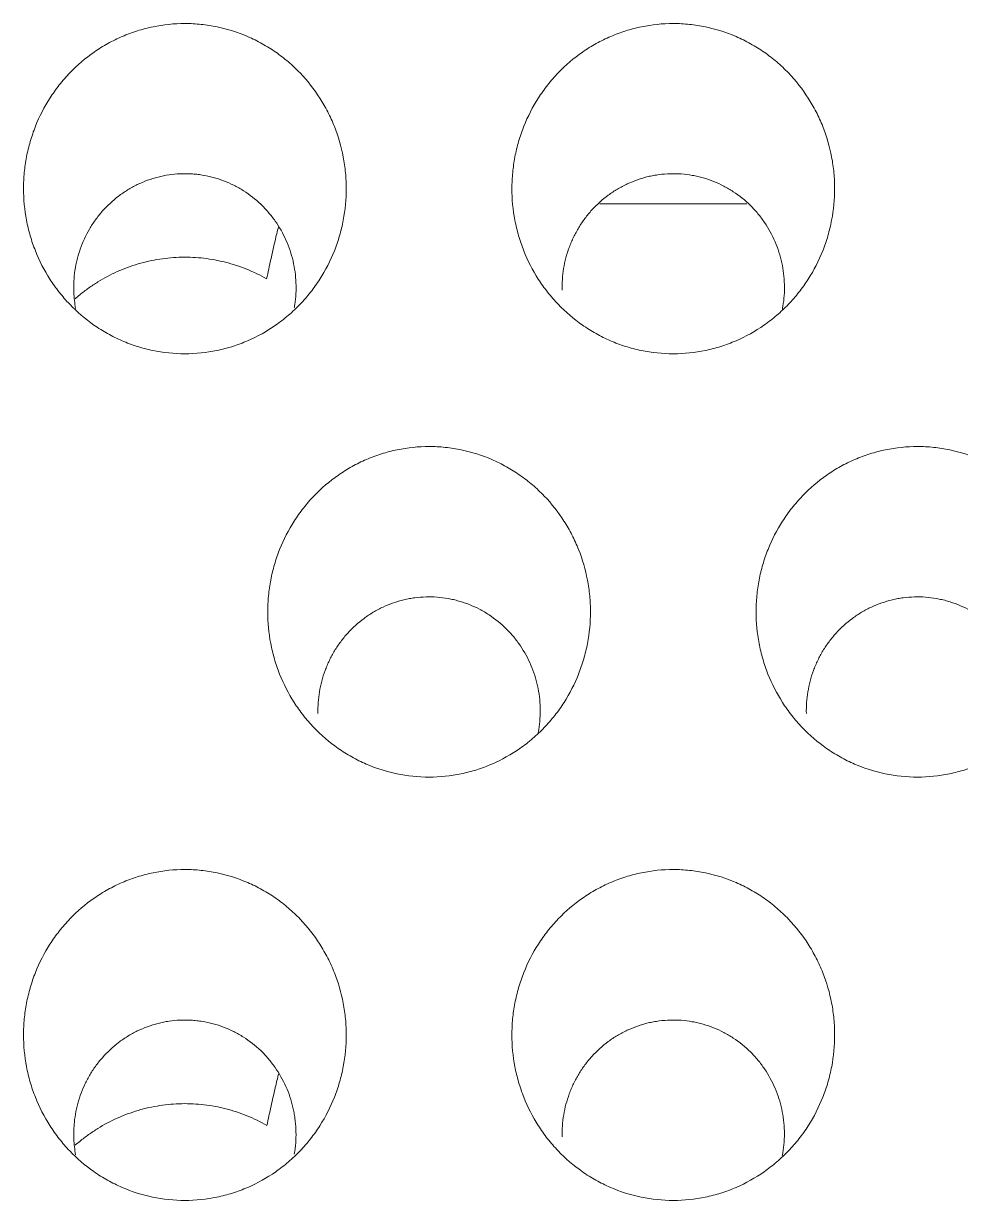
# Model space of a CAD drawing. Header units: inches. Extents: x 3778 to 56227, y -16914 to 35091.
# Drawn here: x 42838.4 to 42844.13, y -12648.33 to -12641.14 of the extents above; entities that cross this region are included whole.
import ezdxf

# ---------------------------------------------------------------- set-up
doc = ezdxf.new("R2010")
doc.units = ezdxf.units.IN
doc.header["$LTSCALE"] = 100
doc.header["$MEASUREMENT"] = 0
doc.layers.add('2-con', color=2, linetype='Continuous')
doc.layers.add('mark-B', color=2, linetype='Continuous', lineweight=20)

# ---------------------------------------------------------------- blocks, each defined once
blk = doc.blocks.new('무풍1WAY 대형')
at = {"layer": 'mark-B'}
for points, knots in [([(-158.3276, -430.621), (-158.3941, -430.621), (-158.4593, -430.6278), (-158.5556, -430.6478), (-158.5874, -430.6561), (-158.6346, -430.671), (-158.6504, -430.6764), (-158.6813, -430.688), (-158.6966, -430.6942), (-158.7719, -430.7268), (-158.829, -430.7587), (-158.9098, -430.815), (-158.9361, -430.8354), (-158.9859, -430.8781), (-159.0333, -430.923), (-159.076, -430.9722), (-159.1063, -431.0107), (-159.1161, -431.0238), (-159.1351, -431.0505), (-159.1443, -431.0641), (-159.1885, -431.1333), (-159.2181, -431.1912), (-159.254, -431.2817), (-159.2645, -431.3125), (-159.2782, -431.3595), (-159.2824, -431.3754), (-159.2901, -431.4073), (-159.2935, -431.4232), (-159.3087, -431.5031), (-159.3147, -431.5675), (-159.3148, -431.6487), (-159.3144, -431.6649), (-159.3128, -431.6975), (-159.3117, -431.7139), (-159.3071, -431.7628), (-159.3025, -431.795), (-159.2842, -431.8905), (-159.2662, -431.9527), (-159.2301, -432.0436), (-159.2165, -432.0737), (-159.1867, -432.1318), (-159.1705, -432.16), (-159.118, -432.2419), (-159.0779, -432.2932), (-159.0209, -432.3527), (-159.0092, -432.3643), (-158.9854, -432.3868), (-158.9489, -432.4197), (-158.8845, -432.4696), (-158.8291, -432.5043), (-158.7862, -432.5283), (-158.7716, -432.536), (-158.7419, -432.5506), (-158.7269, -432.5576), (-158.6513, -432.5903), (-158.5889, -432.6101), (-158.4926, -432.6302), (-158.46, -432.6353), (-158.3939, -432.6421), (-158.361, -432.6438), (-158.2625, -432.6439), (-158.1973, -432.6373), (-158.1163, -432.6206), (-158.1001, -432.6168), (-158.0681, -432.6084), (-158.0206, -432.5947), (-157.9438, -432.5661), (-157.8851, -432.5372), (-157.8276, -432.5052), (-157.7994, -432.4876), (-157.7185, -432.4312), (-157.669, -432.3888), (-157.6124, -432.3299), (-157.6014, -432.3178), (-157.5798, -432.293), (-157.5693, -432.2803), (-157.5388, -432.2416), (-157.5199, -432.2149), (-157.4672, -432.1328), (-157.4375, -432.075), (-157.4073, -431.9989), (-157.4016, -431.9835), (-157.391, -431.9525), (-157.3762, -431.9059), (-157.3573, -431.8271), (-157.3481, -431.7629), (-157.3435, -431.7144), (-157.3424, -431.6982), (-157.3408, -431.6655), (-157.3404, -431.6491), (-157.3404, -431.5674), (-157.3465, -431.5029), (-157.3647, -431.4075), (-157.3722, -431.3759), (-157.3859, -431.3288), (-157.3908, -431.3132), (-157.4014, -431.2822), (-157.4071, -431.2668), (-157.4371, -431.1911), (-157.4667, -431.1334), (-157.5192, -431.0511), (-157.5381, -431.0245), (-157.5788, -430.9726), (-157.6003, -430.9479), (-157.6679, -430.8772), (-157.7173, -430.8347), (-157.7845, -430.7877), (-157.7982, -430.7786), (-157.8262, -430.761), (-157.8405, -430.7526), (-157.8836, -430.7285), (-157.9129, -430.714), (-158.0028, -430.675), (-158.0653, -430.655), (-158.1954, -430.6278), (-158.2611, -430.621), (-158.3276, -430.621)], [0, 0, 0, 0, 0.03125, 0.03125, 0.046875, 0.046875, 0.054687, 0.054687, 0.0625, 0.0625, 0.09375, 0.09375, 0.109375, 0.109375, 0.125, 0.140625, 0.140625, 0.148437, 0.148437, 0.15625, 0.15625, 0.1875, 0.1875, 0.203125, 0.203125, 0.210937, 0.210937, 0.21875, 0.21875, 0.25, 0.25, 0.257812, 0.257812, 0.265625, 0.265625, 0.28125, 0.28125, 0.3125, 0.3125, 0.328125, 0.328125, 0.34375, 0.34375, 0.375, 0.375, 0.382812, 0.382812, 0.390625, 0.40625, 0.421875, 0.421875, 0.429687, 0.429687, 0.4375, 0.4375, 0.46875, 0.46875, 0.484375, 0.484375, 0.5, 0.5, 0.53125, 0.53125, 0.539062, 0.539062, 0.546875, 0.5625, 0.578125, 0.578125, 0.59375, 0.59375, 0.625, 0.625, 0.632812, 0.632812, 0.640625, 0.640625, 0.65625, 0.65625, 0.6875, 0.6875, 0.695312, 0.695312, 0.703125, 0.71875, 0.734375, 0.734375, 0.742187, 0.742187, 0.75, 0.75, 0.78125, 0.78125, 0.796875, 0.796875, 0.804687, 0.804687, 0.8125, 0.8125, 0.84375, 0.84375, 0.859375, 0.859375, 0.875, 0.875, 0.90625, 0.90625, 0.914062, 0.914062, 0.921875, 0.921875, 0.9375, 0.9375, 0.96875, 0.96875, 1, 1, 1, 1]), ([(-155.34, -430.621), (-155.4065, -430.621), (-155.4718, -430.6278), (-155.568, -430.6478), (-155.5998, -430.6561), (-155.6471, -430.671), (-155.6628, -430.6765), (-155.6938, -430.688), (-155.709, -430.6942), (-155.7844, -430.7268), (-155.8415, -430.7587), (-155.9223, -430.815), (-155.9485, -430.8354), (-155.9984, -430.8781), (-156.0458, -430.923), (-156.0885, -430.9722), (-156.1187, -431.0107), (-156.1285, -431.0238), (-156.1475, -431.0505), (-156.1567, -431.0641), (-156.201, -431.1333), (-156.2305, -431.1912), (-156.2664, -431.2817), (-156.277, -431.3125), (-156.2907, -431.3595), (-156.2949, -431.3754), (-156.3025, -431.4073), (-156.3059, -431.4232), (-156.3211, -431.5031), (-156.3272, -431.5675), (-156.3272, -431.6487), (-156.3268, -431.6649), (-156.3253, -431.6975), (-156.3241, -431.7139), (-156.3195, -431.7628), (-156.3149, -431.795), (-156.2967, -431.8905), (-156.2787, -431.9527), (-156.2426, -432.0436), (-156.229, -432.0737), (-156.1992, -432.1318), (-156.183, -432.16), (-156.1305, -432.242), (-156.0904, -432.2932), (-156.0334, -432.3527), (-156.0217, -432.3643), (-155.9978, -432.3869), (-155.9614, -432.4197), (-155.8969, -432.4696), (-155.8416, -432.5043), (-155.7986, -432.5283), (-155.784, -432.536), (-155.7544, -432.5506), (-155.7393, -432.5576), (-155.6637, -432.5903), (-155.6013, -432.6101), (-155.505, -432.6302), (-155.4725, -432.6353), (-155.4063, -432.6422), (-155.3734, -432.6438), (-155.2749, -432.6439), (-155.2097, -432.6373), (-155.1288, -432.6206), (-155.1126, -432.6168), (-155.0805, -432.6084), (-155.033, -432.5947), (-154.9563, -432.5661), (-154.8975, -432.5372), (-154.8401, -432.5052), (-154.8119, -432.4876), (-154.7309, -432.4313), (-154.6814, -432.3888), (-154.6248, -432.3299), (-154.6138, -432.3178), (-154.5923, -432.293), (-154.5817, -432.2803), (-154.5512, -432.2416), (-154.5323, -432.2149), (-154.4797, -432.1328), (-154.45, -432.075), (-154.4198, -431.9989), (-154.414, -431.9835), (-154.4034, -431.9525), (-154.3887, -431.9059), (-154.3698, -431.8271), (-154.3606, -431.7629), (-154.356, -431.7144), (-154.3548, -431.6982), (-154.3533, -431.6655), (-154.3529, -431.6491), (-154.3529, -431.5674), (-154.359, -431.5029), (-154.3771, -431.4075), (-154.3847, -431.3759), (-154.3983, -431.3288), (-154.4033, -431.3132), (-154.4139, -431.2822), (-154.4196, -431.2668), (-154.4496, -431.1911), (-154.4791, -431.1334), (-154.5316, -431.0512), (-154.5505, -431.0245), (-154.5913, -430.9726), (-154.6127, -430.9479), (-154.6804, -430.8772), (-154.7297, -430.8348), (-154.7969, -430.7877), (-154.8107, -430.7786), (-154.8387, -430.761), (-154.8529, -430.7526), (-154.896, -430.7285), (-154.9254, -430.714), (-155.0153, -430.675), (-155.0778, -430.655), (-155.2078, -430.6278), (-155.2736, -430.621), (-155.34, -430.621)], [0, 0, 0, 0, 0.03125, 0.03125, 0.046875, 0.046875, 0.054687, 0.054687, 0.0625, 0.0625, 0.09375, 0.09375, 0.109375, 0.109375, 0.125, 0.140625, 0.140625, 0.148437, 0.148437, 0.15625, 0.15625, 0.1875, 0.1875, 0.203125, 0.203125, 0.210937, 0.210937, 0.21875, 0.21875, 0.25, 0.25, 0.257812, 0.257812, 0.265625, 0.265625, 0.28125, 0.28125, 0.3125, 0.3125, 0.328125, 0.328125, 0.34375, 0.34375, 0.375, 0.375, 0.382812, 0.382812, 0.390625, 0.40625, 0.421875, 0.421875, 0.429687, 0.429687, 0.4375, 0.4375, 0.46875, 0.46875, 0.484375, 0.484375, 0.5, 0.5, 0.53125, 0.53125, 0.539062, 0.539062, 0.546875, 0.5625, 0.578125, 0.578125, 0.59375, 0.59375, 0.625, 0.625, 0.632812, 0.632812, 0.640625, 0.640625, 0.65625, 0.65625, 0.6875, 0.6875, 0.695312, 0.695312, 0.703125, 0.71875, 0.734375, 0.734375, 0.742187, 0.742187, 0.75, 0.75, 0.78125, 0.78125, 0.796875, 0.796875, 0.804687, 0.804687, 0.8125, 0.8125, 0.84375, 0.84375, 0.859375, 0.859375, 0.875, 0.875, 0.90625, 0.90625, 0.914062, 0.914062, 0.921875, 0.921875, 0.9375, 0.9375, 0.96875, 0.96875, 1, 1, 1, 1]), ([(-158.9946, -430.8933), (-158.9958, -430.8995), (-158.9969, -430.9057), (-159.0052, -430.956), (-159.0082, -431.0004), (-159.0065, -431.0678), (-159.0049, -431.0904), (-158.9995, -431.1349), (-158.9958, -431.157), (-158.9816, -431.2224), (-158.9681, -431.2651), (-158.9325, -431.3483), (-158.911, -431.3876), (-158.8733, -431.4432), (-158.8599, -431.4612), (-158.8382, -431.4873), (-158.8307, -431.4959), (-158.8154, -431.5126), (-158.8076, -431.5207), (-158.7675, -431.5604), (-158.7326, -431.5887), (-158.6854, -431.6197), (-158.6757, -431.6257), (-158.6561, -431.6372), (-158.6461, -431.6428), (-158.6159, -431.6585), (-158.5749, -431.6774), (-158.5215, -431.6956), (-158.4886, -431.7042), (-158.4665, -431.7093), (-158.4553, -431.7116), (-158.399, -431.7216), (-158.354, -431.7249), (-158.2862, -431.723), (-158.2637, -431.7212), (-158.2297, -431.7167), (-158.2184, -431.7149), (-158.196, -431.7108), (-158.1849, -431.7085), (-158.1299, -431.6954), (-158.0874, -431.6806), (-158.0258, -431.6519), (-158.0055, -431.6412), (-157.9666, -431.618), (-157.9478, -431.6055), (-157.8937, -431.5655), (-157.8604, -431.5354), (-157.8223, -431.4934), (-157.8148, -431.4848), (-157.8005, -431.4674), (-157.7936, -431.4585), (-157.7735, -431.4315), (-157.7486, -431.3943), (-157.722, -431.3452), (-157.7082, -431.3144), (-157.6994, -431.2937), (-157.6952, -431.2831), (-157.6758, -431.2303), (-157.6533, -431.1442), (-157.647, -431.0554), (-157.6481, -431.0102)], [0, 0, 0, 0, 0.008227, 0.008227, 0.066566, 0.066566, 0.095736, 0.095736, 0.124906, 0.124906, 0.183246, 0.183246, 0.241585, 0.241585, 0.270755, 0.270755, 0.28534, 0.28534, 0.299925, 0.299925, 0.358264, 0.358264, 0.372849, 0.372849, 0.387434, 0.387434, 0.416604, 0.445774, 0.460359, 0.460359, 0.474944, 0.474944, 0.533283, 0.533283, 0.562453, 0.562453, 0.577038, 0.577038, 0.591623, 0.591623, 0.649962, 0.649962, 0.679132, 0.679132, 0.708302, 0.708302, 0.766642, 0.766642, 0.781226, 0.781226, 0.795811, 0.795811, 0.824981, 0.854151, 0.868736, 0.868736, 0.883321, 0.883321, 0.94166, 1, 1, 1, 1]), ([(-155.9581, -431.3173), (-155.9766, -431.276), (-155.9909, -431.2334), (-156.0036, -431.1788), (-156.0059, -431.1678), (-156.01, -431.1456), (-156.0118, -431.1344), (-156.0163, -431.101), (-156.0183, -431.0787), (-156.021, -431.0118), (-156.0187, -430.9673), (-156.0111, -430.9164), (-156.0101, -430.91), (-156.009, -430.9037)], [0, 0, 0, 0, 0.318118, 0.318118, 0.397647, 0.397647, 0.477177, 0.477177, 0.636235, 0.636235, 0.954353, 0.954353, 1, 1, 1, 1]), ([(-154.6717, -430.9001), (-154.6659, -430.9324), (-154.6623, -430.9648), (-154.66, -431.0198), (-154.6601, -431.0421), (-154.6619, -431.0758), (-154.6627, -431.0871), (-154.6649, -431.1095), (-154.6663, -431.1207), (-154.6745, -431.176), (-154.6851, -431.2193), (-154.7072, -431.2827), (-154.7156, -431.3036), (-154.7345, -431.3447), (-154.7553, -431.3846), (-154.7858, -431.4317), (-154.8062, -431.4587), (-154.8203, -431.4764), (-154.8276, -431.4851), (-154.865, -431.5276), (-154.8978, -431.5583), (-154.9514, -431.5993), (-154.97, -431.6121), (-155.0088, -431.636), (-155.0287, -431.647), (-155.0896, -431.6765), (-155.1319, -431.6921), (-155.187, -431.7061), (-155.1982, -431.7087), (-155.2206, -431.7131), (-155.2317, -431.7151), (-155.2654, -431.7201), (-155.3103, -431.7244), (-155.3668, -431.724), (-155.4008, -431.7212), (-155.4235, -431.7187), (-155.4348, -431.7172), (-155.4909, -431.7081), (-155.5344, -431.6964), (-155.5977, -431.6723), (-155.6184, -431.6632), (-155.6592, -431.6428), (-155.6789, -431.6316), (-155.7359, -431.5954), (-155.7712, -431.5678), (-155.8202, -431.521), (-155.8359, -431.5044), (-155.8652, -431.4702), (-155.879, -431.4525), (-155.9175, -431.3976), (-155.9397, -431.3586), (-155.9581, -431.3173)], [0, 0, 0, 0, 0.049752, 0.049752, 0.083689, 0.083689, 0.100658, 0.100658, 0.117627, 0.117627, 0.185501, 0.185501, 0.219439, 0.219439, 0.253376, 0.287314, 0.304282, 0.304282, 0.321251, 0.321251, 0.389126, 0.389126, 0.423064, 0.423064, 0.457001, 0.457001, 0.524876, 0.524876, 0.541845, 0.541845, 0.558813, 0.558813, 0.592751, 0.626688, 0.643657, 0.643657, 0.660626, 0.660626, 0.7285, 0.7285, 0.762438, 0.762438, 0.796375, 0.796375, 0.86425, 0.86425, 0.898188, 0.898188, 0.932125, 0.932125, 1, 1, 1, 1]), ([(-154.6687, -430.958), (-154.678, -430.9662), (-154.6875, -430.9743), (-154.7148, -430.9966), (-154.7329, -431.0104), (-154.7697, -431.0366), (-154.7885, -431.0491), (-154.8459, -431.0846), (-154.8856, -431.1056), (-154.9472, -431.1333), (-154.9681, -431.1418), (-155.0107, -431.1576), (-155.0325, -431.1648), (-155.0979, -431.1842), (-155.186, -431.2038), (-155.276, -431.2116), (-155.3441, -431.2129), (-155.3671, -431.2125), (-155.4126, -431.2103), (-155.4352, -431.2084), (-155.5025, -431.2005), (-155.5468, -431.1922), (-155.6124, -431.1754), (-155.6341, -431.169), (-155.6773, -431.1548), (-155.6988, -431.1469), (-155.762, -431.1213), (-155.8025, -431.1015), (-155.8416, -431.0793)], [0, 0, 0, 0, 0.029755, 0.029755, 0.083657, 0.083657, 0.13756, 0.13756, 0.245365, 0.245365, 0.299267, 0.299267, 0.35317, 0.35317, 0.460975, 0.56878, 0.56878, 0.622682, 0.622682, 0.676585, 0.676585, 0.78439, 0.78439, 0.838292, 0.838292, 0.892195, 0.892195, 1, 1, 1, 1]), ([(-155.8416, -431.0793), (-155.8501, -431.1195), (-155.8587, -431.159), (-155.8758, -431.2364), (-155.8843, -431.2742), (-155.8999, -431.3404), (-155.9068, -431.3692), (-155.9138, -431.3969)], [0, 0, 0, 0, 0.355626, 0.355626, 0.711252, 0.711252, 1, 1, 1, 1]), ([(-159.8214, -433.2088), (-159.8878, -433.2088), (-159.9531, -433.2156), (-160.0493, -433.2355), (-160.0811, -433.2438), (-160.1283, -433.2587), (-160.144, -433.2641), (-160.175, -433.2757), (-160.1902, -433.2818), (-160.2656, -433.3144), (-160.3226, -433.3462), (-160.4034, -433.4025), (-160.4297, -433.4228), (-160.4795, -433.4655), (-160.527, -433.5104), (-160.5697, -433.5595), (-160.5999, -433.5979), (-160.6097, -433.611), (-160.6287, -433.6377), (-160.6379, -433.6513), (-160.6822, -433.7204), (-160.7118, -433.7783), (-160.7477, -433.8687), (-160.7583, -433.8994), (-160.7719, -433.9465), (-160.7762, -433.9623), (-160.7838, -433.9941), (-160.7872, -434.0101), (-160.8024, -434.0899), (-160.8085, -434.1543), (-160.8085, -434.2354), (-160.8081, -434.2516), (-160.8066, -434.2842), (-160.8054, -434.3005), (-160.8008, -434.3494), (-160.7962, -434.3816), (-160.7779, -434.477), (-160.7599, -434.5391), (-160.7238, -434.63), (-160.7102, -434.6601), (-160.6804, -434.7181), (-160.6642, -434.7463), (-160.6117, -434.8281), (-160.5716, -434.8793), (-160.5146, -434.9387), (-160.5029, -434.9503), (-160.479, -434.9729), (-160.4425, -435.0057), (-160.3781, -435.0555), (-160.3228, -435.0901), (-160.2798, -435.1141), (-160.2652, -435.1218), (-160.2356, -435.1364), (-160.2205, -435.1434), (-160.1449, -435.1761), (-160.0826, -435.1958), (-159.9863, -435.2159), (-159.9537, -435.2209), (-159.8876, -435.2278), (-159.8547, -435.2295), (-159.7563, -435.2295), (-159.6911, -435.2229), (-159.6102, -435.2062), (-159.594, -435.2025), (-159.5619, -435.1941), (-159.5144, -435.1805), (-159.4377, -435.1519), (-159.379, -435.123), (-159.3215, -435.0911), (-159.2933, -435.0735), (-159.2124, -435.0172), (-159.1629, -434.9748), (-159.1063, -434.916), (-159.0953, -434.9039), (-159.0737, -434.8792), (-159.0632, -434.8665), (-159.0327, -434.8278), (-159.0138, -434.8012), (-158.9611, -434.7191), (-158.9314, -434.6613), (-158.9012, -434.5853), (-158.8954, -434.5699), (-158.8848, -434.539), (-158.87, -434.4924), (-158.8511, -434.4136), (-158.842, -434.3496), (-158.8373, -434.3011), (-158.8362, -434.2848), (-158.8346, -434.2522), (-158.8342, -434.2358), (-158.8342, -434.1541), (-158.8404, -434.0897), (-158.8585, -433.9944), (-158.8661, -433.9628), (-158.8797, -433.9158), (-158.8847, -433.9001), (-158.8953, -433.8691), (-158.9009, -433.8538), (-158.931, -433.7782), (-158.9605, -433.7205), (-159.0131, -433.6384), (-159.032, -433.6117), (-159.0727, -433.5599), (-159.0942, -433.5352), (-159.1618, -433.4646), (-159.2112, -433.4222), (-159.2784, -433.3752), (-159.2921, -433.3661), (-159.3202, -433.3486), (-159.3344, -433.3402), (-159.3775, -433.3161), (-159.4068, -433.3016), (-159.4967, -433.2627), (-159.5592, -433.2427), (-159.6892, -433.2156), (-159.7549, -433.2088), (-159.8214, -433.2088)], [0, 0, 0, 0, 0.03125, 0.03125, 0.046875, 0.046875, 0.054688, 0.054688, 0.0625, 0.0625, 0.09375, 0.09375, 0.109375, 0.109375, 0.125, 0.140625, 0.140625, 0.148437, 0.148437, 0.15625, 0.15625, 0.1875, 0.1875, 0.203125, 0.203125, 0.210937, 0.210937, 0.21875, 0.21875, 0.25, 0.25, 0.257812, 0.257812, 0.265625, 0.265625, 0.28125, 0.28125, 0.3125, 0.3125, 0.328125, 0.328125, 0.34375, 0.34375, 0.375, 0.375, 0.382813, 0.382813, 0.390625, 0.40625, 0.421875, 0.421875, 0.429688, 0.429688, 0.4375, 0.4375, 0.46875, 0.46875, 0.484375, 0.484375, 0.5, 0.5, 0.53125, 0.53125, 0.539062, 0.539062, 0.546875, 0.5625, 0.578125, 0.578125, 0.59375, 0.59375, 0.625, 0.625, 0.632812, 0.632812, 0.640625, 0.640625, 0.65625, 0.65625, 0.6875, 0.6875, 0.695312, 0.695312, 0.703125, 0.71875, 0.734375, 0.734375, 0.742187, 0.742187, 0.75, 0.75, 0.78125, 0.78125, 0.796875, 0.796875, 0.804687, 0.804687, 0.8125, 0.8125, 0.84375, 0.84375, 0.859375, 0.859375, 0.875, 0.875, 0.90625, 0.90625, 0.914062, 0.914062, 0.921875, 0.921875, 0.9375, 0.9375, 0.96875, 0.96875, 1, 1, 1, 1]), ([(-156.8338, -433.2088), (-156.9003, -433.2088), (-156.9655, -433.2156), (-157.0617, -433.2355), (-157.0935, -433.2438), (-157.1408, -433.2587), (-157.1565, -433.2641), (-157.1874, -433.2757), (-157.2027, -433.2818), (-157.278, -433.3144), (-157.3351, -433.3462), (-157.4159, -433.4025), (-157.4421, -433.4228), (-157.492, -433.4655), (-157.5394, -433.5104), (-157.5821, -433.5595), (-157.6124, -433.5979), (-157.6222, -433.611), (-157.6412, -433.6377), (-157.6504, -433.6513), (-157.6947, -433.7204), (-157.7242, -433.7783), (-157.7601, -433.8687), (-157.7707, -433.8994), (-157.7844, -433.9465), (-157.7886, -433.9623), (-157.7962, -433.9941), (-157.7997, -434.0101), (-157.8149, -434.0899), (-157.8209, -434.1543), (-157.8209, -434.2354), (-157.8206, -434.2516), (-157.819, -434.2842), (-157.8179, -434.3005), (-157.8133, -434.3494), (-157.8086, -434.3816), (-157.7904, -434.477), (-157.7724, -434.5391), (-157.7363, -434.63), (-157.7226, -434.6601), (-157.6928, -434.7181), (-157.6766, -434.7463), (-157.6241, -434.8281), (-157.584, -434.8793), (-157.527, -434.9387), (-157.5153, -434.9503), (-157.4915, -434.9729), (-157.455, -435.0057), (-157.3906, -435.0555), (-157.3352, -435.0901), (-157.2922, -435.1141), (-157.2777, -435.1218), (-157.248, -435.1364), (-157.233, -435.1434), (-157.1574, -435.1761), (-157.095, -435.1958), (-156.9987, -435.2159), (-156.9662, -435.2209), (-156.9001, -435.2278), (-156.8672, -435.2295), (-156.7687, -435.2295), (-156.7035, -435.2229), (-156.6226, -435.2062), (-156.6064, -435.2025), (-156.5744, -435.1941), (-156.5269, -435.1805), (-156.4502, -435.1519), (-156.3914, -435.123), (-156.334, -435.0911), (-156.3058, -435.0735), (-156.2249, -435.0172), (-156.1753, -434.9748), (-156.1188, -434.916), (-156.1077, -434.9039), (-156.0862, -434.8792), (-156.0756, -434.8665), (-156.0451, -434.8278), (-156.0262, -434.8012), (-155.9735, -434.7191), (-155.9439, -434.6613), (-155.9136, -434.5853), (-155.9079, -434.5699), (-155.8973, -434.539), (-155.8825, -434.4924), (-155.8636, -434.4136), (-155.8544, -434.3496), (-155.8498, -434.3011), (-155.8486, -434.2848), (-155.8471, -434.2522), (-155.8467, -434.2358), (-155.8467, -434.1541), (-155.8528, -434.0897), (-155.871, -433.9944), (-155.8785, -433.9628), (-155.8922, -433.9158), (-155.8971, -433.9001), (-155.9077, -433.8691), (-155.9134, -433.8538), (-155.9435, -433.7782), (-155.973, -433.7205), (-156.0255, -433.6384), (-156.0444, -433.6117), (-156.0852, -433.5599), (-156.1066, -433.5352), (-156.1743, -433.4646), (-156.2236, -433.4222), (-156.2909, -433.3752), (-156.3046, -433.3661), (-156.3326, -433.3486), (-156.3468, -433.3402), (-156.3899, -433.3161), (-156.4193, -433.3016), (-156.5092, -433.2627), (-156.5717, -433.2427), (-156.7016, -433.2156), (-156.7674, -433.2088), (-156.8338, -433.2088)], [0, 0, 0, 0, 0.03125, 0.03125, 0.046875, 0.046875, 0.054688, 0.054688, 0.0625, 0.0625, 0.09375, 0.09375, 0.109375, 0.109375, 0.125, 0.140625, 0.140625, 0.148438, 0.148438, 0.15625, 0.15625, 0.1875, 0.1875, 0.203125, 0.203125, 0.210938, 0.210938, 0.21875, 0.21875, 0.25, 0.25, 0.257813, 0.257813, 0.265625, 0.265625, 0.28125, 0.28125, 0.3125, 0.3125, 0.328125, 0.328125, 0.34375, 0.34375, 0.375, 0.375, 0.382813, 0.382813, 0.390625, 0.40625, 0.421875, 0.421875, 0.429688, 0.429688, 0.4375, 0.4375, 0.46875, 0.46875, 0.484375, 0.484375, 0.5, 0.5, 0.53125, 0.53125, 0.539063, 0.539063, 0.546875, 0.5625, 0.578125, 0.578125, 0.59375, 0.59375, 0.625, 0.625, 0.632813, 0.632813, 0.640625, 0.640625, 0.65625, 0.65625, 0.6875, 0.6875, 0.695313, 0.695313, 0.703125, 0.71875, 0.734375, 0.734375, 0.742188, 0.742188, 0.75, 0.75, 0.78125, 0.78125, 0.796875, 0.796875, 0.804688, 0.804688, 0.8125, 0.8125, 0.84375, 0.84375, 0.859375, 0.859375, 0.875, 0.875, 0.90625, 0.90625, 0.914063, 0.914063, 0.921875, 0.921875, 0.9375, 0.9375, 0.96875, 0.96875, 1, 1, 1, 1]), ([(-160.4886, -433.481), (-160.4898, -433.4871), (-160.4909, -433.4932), (-160.4991, -433.5433), (-160.5022, -433.5878), (-160.5005, -433.6551), (-160.4988, -433.6777), (-160.4935, -433.7222), (-160.4898, -433.7442), (-160.4755, -433.8096), (-160.462, -433.8523), (-160.4264, -433.9354), (-160.4049, -433.9747), (-160.3672, -434.0303), (-160.3537, -434.0483), (-160.332, -434.0743), (-160.3245, -434.0829), (-160.3092, -434.0996), (-160.3014, -434.1077), (-160.2612, -434.1473), (-160.2263, -434.1756), (-160.1791, -434.2066), (-160.1695, -434.2126), (-160.1499, -434.2241), (-160.1399, -434.2297), (-160.1097, -434.2454), (-160.0686, -434.2642), (-160.0153, -434.2824), (-159.9823, -434.2909), (-159.9602, -434.2961), (-159.949, -434.2983), (-159.8928, -434.3083), (-159.8477, -434.3116), (-159.78, -434.3097), (-159.7574, -434.3079), (-159.7235, -434.3035), (-159.7121, -434.3017), (-159.6898, -434.2976), (-159.6787, -434.2952), (-159.6236, -434.2821), (-159.5811, -434.2674), (-159.5195, -434.2387), (-159.4993, -434.228), (-159.4603, -434.2049), (-159.4416, -434.1924), (-159.3874, -434.1524), (-159.3541, -434.1223), (-159.316, -434.0804), (-159.3085, -434.0718), (-159.2942, -434.0543), (-159.2873, -434.0455), (-159.2672, -434.0185), (-159.2422, -433.9814), (-159.2157, -433.9323), (-159.2018, -433.9015), (-159.193, -433.8808), (-159.1888, -433.8702), (-159.1694, -433.8174), (-159.1469, -433.7314), (-159.1406, -433.6426), (-159.1417, -433.5975)], [0, 0, 0, 0, 0.00808, 0.00808, 0.066428, 0.066428, 0.095603, 0.095603, 0.124777, 0.124777, 0.183125, 0.183125, 0.241473, 0.241473, 0.270647, 0.270647, 0.285234, 0.285234, 0.299821, 0.299821, 0.35817, 0.35817, 0.372757, 0.372757, 0.387344, 0.387344, 0.416518, 0.445692, 0.460279, 0.460279, 0.474866, 0.474866, 0.533214, 0.533214, 0.562388, 0.562388, 0.576975, 0.576975, 0.591562, 0.591562, 0.649911, 0.649911, 0.679085, 0.679085, 0.708259, 0.708259, 0.766607, 0.766607, 0.781194, 0.781194, 0.795781, 0.795781, 0.824955, 0.854129, 0.868716, 0.868716, 0.883304, 0.883304, 0.941652, 1, 1, 1, 1]), ([(-157.5011, -433.481), (-157.5022, -433.4871), (-157.5033, -433.4932), (-157.5116, -433.5433), (-157.5146, -433.5878), (-157.5129, -433.6551), (-157.5113, -433.6777), (-157.5059, -433.7222), (-157.5022, -433.7442), (-157.488, -433.8096), (-157.4744, -433.8523), (-157.4388, -433.9354), (-157.4173, -433.9747), (-157.3796, -434.0303), (-157.3661, -434.0483), (-157.3445, -434.0743), (-157.337, -434.0829), (-157.3217, -434.0996), (-157.3138, -434.1077), (-157.2737, -434.1473), (-157.2388, -434.1756), (-157.1916, -434.2066), (-157.1819, -434.2126), (-157.1623, -434.2241), (-157.1523, -434.2297), (-157.1221, -434.2454), (-157.081, -434.2642), (-157.0277, -434.2824), (-156.9948, -434.2909), (-156.9726, -434.2961), (-156.9614, -434.2983), (-156.9052, -434.3083), (-156.8602, -434.3116), (-156.7924, -434.3097), (-156.7698, -434.3079), (-156.7359, -434.3035), (-156.7246, -434.3017), (-156.7022, -434.2976), (-156.6911, -434.2952), (-156.6361, -434.2821), (-156.5936, -434.2674), (-156.532, -434.2387), (-156.5117, -434.228), (-156.4728, -434.2049), (-156.454, -434.1924), (-156.3999, -434.1524), (-156.3665, -434.1223), (-156.3284, -434.0804), (-156.321, -434.0718), (-156.3066, -434.0543), (-156.2997, -434.0455), (-156.2796, -434.0185), (-156.2547, -433.9814), (-156.2281, -433.9323), (-156.2142, -433.9015), (-156.2055, -433.8808), (-156.2013, -433.8702), (-156.1819, -433.8174), (-156.1594, -433.7314), (-156.153, -433.6426), (-156.1541, -433.5975)], [0, 0, 0, 0, 0.00808, 0.00808, 0.066428, 0.066428, 0.095603, 0.095603, 0.124777, 0.124777, 0.183125, 0.183125, 0.241473, 0.241473, 0.270647, 0.270647, 0.285234, 0.285234, 0.299821, 0.299821, 0.35817, 0.35817, 0.372757, 0.372757, 0.387344, 0.387344, 0.416518, 0.445692, 0.460279, 0.460279, 0.474866, 0.474866, 0.533214, 0.533214, 0.562388, 0.562388, 0.576975, 0.576975, 0.591562, 0.591562, 0.649911, 0.649911, 0.679085, 0.679085, 0.708259, 0.708259, 0.766607, 0.766607, 0.781194, 0.781194, 0.795781, 0.795781, 0.824955, 0.854129, 0.868716, 0.868716, 0.883304, 0.883304, 0.941652, 1, 1, 1, 1]), ([(-158.3276, -435.7965), (-158.394, -435.7965), (-158.4592, -435.8032), (-158.5554, -435.8232), (-158.5872, -435.8314), (-158.6344, -435.8463), (-158.6501, -435.8517), (-158.6811, -435.8633), (-158.6964, -435.8694), (-158.7717, -435.9019), (-158.8287, -435.9337), (-158.9095, -435.9899), (-158.9358, -436.0102), (-158.9856, -436.0528), (-159.0331, -436.0976), (-159.0758, -436.1467), (-159.106, -436.1851), (-159.1158, -436.1981), (-159.1348, -436.2248), (-159.144, -436.2384), (-159.1883, -436.3075), (-159.2179, -436.3653), (-159.2538, -436.4556), (-159.2644, -436.4863), (-159.2781, -436.5333), (-159.2823, -436.5491), (-159.29, -436.5809), (-159.2934, -436.5968), (-159.3086, -436.6766), (-159.3147, -436.7409), (-159.3147, -436.822), (-159.3143, -436.8382), (-159.3128, -436.8707), (-159.3116, -436.8871), (-159.307, -436.9359), (-159.3024, -436.9681), (-159.2841, -437.0634), (-159.2661, -437.1255), (-159.23, -437.2163), (-159.2163, -437.2463), (-159.1865, -437.3043), (-159.1703, -437.3324), (-159.1178, -437.4142), (-159.0777, -437.4653), (-159.0207, -437.5247), (-159.009, -437.5363), (-158.9851, -437.5588), (-158.9486, -437.5916), (-158.8842, -437.6413), (-158.8289, -437.6759), (-158.7859, -437.6999), (-158.7713, -437.7075), (-158.7417, -437.7221), (-158.7266, -437.7291), (-158.651, -437.7617), (-158.5887, -437.7814), (-158.4924, -437.8014), (-158.4599, -437.8065), (-158.3938, -437.8133), (-158.3609, -437.815), (-158.2625, -437.8151), (-158.1973, -437.8085), (-158.1164, -437.7918), (-158.1003, -437.7881), (-158.0683, -437.7797), (-158.0208, -437.7661), (-157.9441, -437.7376), (-157.8853, -437.7087), (-157.8279, -437.6768), (-157.7997, -437.6593), (-157.7188, -437.6031), (-157.6692, -437.5607), (-157.6127, -437.502), (-157.6016, -437.4899), (-157.5801, -437.4652), (-157.5695, -437.4525), (-157.539, -437.4139), (-157.5201, -437.3873), (-157.4674, -437.3053), (-157.4377, -437.2476), (-157.4075, -437.1717), (-157.4017, -437.1563), (-157.3911, -437.1254), (-157.3763, -437.0788), (-157.3574, -437.0001), (-157.3482, -436.9361), (-157.3436, -436.8876), (-157.3424, -436.8714), (-157.3409, -436.8388), (-157.3405, -436.8224), (-157.3405, -436.7408), (-157.3466, -436.6764), (-157.3648, -436.5811), (-157.3723, -436.5496), (-157.386, -436.5026), (-157.3909, -436.487), (-157.4016, -436.456), (-157.4072, -436.4407), (-157.4373, -436.3651), (-157.4668, -436.3075), (-157.5194, -436.2255), (-157.5383, -436.1988), (-157.5791, -436.1471), (-157.6005, -436.1224), (-157.6682, -436.0519), (-157.7176, -436.0096), (-157.7982, -435.9533), (-157.8264, -435.9357), (-157.8838, -435.9036), (-157.9425, -435.8747), (-158.0037, -435.8518), (-158.0661, -435.832), (-158.098, -435.8236), (-158.1955, -435.8033), (-158.2612, -435.7965), (-158.3276, -435.7965)], [0, 0, 0, 0, 0.03125, 0.03125, 0.046875, 0.046875, 0.054688, 0.054688, 0.0625, 0.0625, 0.09375, 0.09375, 0.109375, 0.109375, 0.125, 0.140625, 0.140625, 0.148438, 0.148438, 0.15625, 0.15625, 0.1875, 0.1875, 0.203125, 0.203125, 0.210938, 0.210938, 0.21875, 0.21875, 0.25, 0.25, 0.257813, 0.257813, 0.265625, 0.265625, 0.28125, 0.28125, 0.3125, 0.3125, 0.328125, 0.328125, 0.34375, 0.34375, 0.375, 0.375, 0.382813, 0.382813, 0.390625, 0.40625, 0.421875, 0.421875, 0.429688, 0.429688, 0.4375, 0.4375, 0.46875, 0.46875, 0.484375, 0.484375, 0.5, 0.5, 0.53125, 0.53125, 0.539063, 0.539063, 0.546875, 0.5625, 0.578125, 0.578125, 0.59375, 0.59375, 0.625, 0.625, 0.632813, 0.632813, 0.640625, 0.640625, 0.65625, 0.65625, 0.6875, 0.6875, 0.695313, 0.695313, 0.703125, 0.71875, 0.734375, 0.734375, 0.742188, 0.742188, 0.75, 0.75, 0.78125, 0.78125, 0.796875, 0.796875, 0.804688, 0.804688, 0.8125, 0.8125, 0.84375, 0.84375, 0.859375, 0.859375, 0.875, 0.875, 0.90625, 0.90625, 0.921875, 0.921875, 0.9375, 0.953125, 0.953125, 0.96875, 0.96875, 1, 1, 1, 1]), ([(-155.34, -435.7965), (-155.4065, -435.7965), (-155.4717, -435.8033), (-155.5679, -435.8232), (-155.5996, -435.8314), (-155.6469, -435.8463), (-155.6626, -435.8517), (-155.6935, -435.8633), (-155.7088, -435.8694), (-155.7841, -435.9019), (-155.8412, -435.9337), (-155.922, -435.9899), (-155.9482, -436.0102), (-155.9981, -436.0528), (-156.0455, -436.0976), (-156.0882, -436.1467), (-156.1185, -436.1851), (-156.1283, -436.1981), (-156.1473, -436.2248), (-156.1565, -436.2384), (-156.2008, -436.3075), (-156.2304, -436.3653), (-156.2663, -436.4556), (-156.2769, -436.4863), (-156.2906, -436.5333), (-156.2948, -436.5491), (-156.3024, -436.5809), (-156.3059, -436.5968), (-156.3211, -436.6766), (-156.3271, -436.7409), (-156.3271, -436.822), (-156.3268, -436.8382), (-156.3252, -436.8707), (-156.3241, -436.8871), (-156.3194, -436.9359), (-156.3148, -436.9681), (-156.2966, -437.0634), (-156.2785, -437.1255), (-156.2424, -437.2163), (-156.2288, -437.2463), (-156.199, -437.3043), (-156.1828, -437.3325), (-156.1302, -437.4142), (-156.0901, -437.4654), (-156.0331, -437.5247), (-156.0214, -437.5363), (-155.9976, -437.5588), (-155.9611, -437.5916), (-155.8967, -437.6413), (-155.8413, -437.6759), (-155.7983, -437.6999), (-155.7838, -437.7075), (-155.7541, -437.7221), (-155.7391, -437.7291), (-155.6635, -437.7617), (-155.6012, -437.7814), (-155.5049, -437.8014), (-155.4723, -437.8065), (-155.4063, -437.8133), (-155.3734, -437.815), (-155.275, -437.8151), (-155.2098, -437.8085), (-155.1289, -437.7918), (-155.1127, -437.7881), (-155.0807, -437.7797), (-155.0332, -437.7661), (-154.9565, -437.7376), (-154.8978, -437.7087), (-154.8403, -437.6769), (-154.8122, -437.6593), (-154.7312, -437.6031), (-154.6817, -437.5608), (-154.6251, -437.502), (-154.6141, -437.4899), (-154.5925, -437.4652), (-154.582, -437.4525), (-154.5515, -437.4139), (-154.5325, -437.3873), (-154.4799, -437.3053), (-154.4502, -437.2476), (-154.4199, -437.1717), (-154.4142, -437.1563), (-154.4036, -437.1254), (-154.3888, -437.0788), (-154.3698, -437.0001), (-154.3607, -436.9361), (-154.3561, -436.8876), (-154.3549, -436.8714), (-154.3533, -436.8388), (-154.3529, -436.8224), (-154.3529, -436.7408), (-154.3591, -436.6764), (-154.3772, -436.5811), (-154.3848, -436.5496), (-154.3984, -436.5026), (-154.4034, -436.487), (-154.414, -436.456), (-154.4197, -436.4407), (-154.4498, -436.3651), (-154.4793, -436.3075), (-154.5319, -436.2255), (-154.5508, -436.1988), (-154.5915, -436.1471), (-154.613, -436.1224), (-154.6806, -436.0519), (-154.73, -436.0096), (-154.8107, -435.9533), (-154.8388, -435.9357), (-154.8963, -435.9036), (-154.955, -435.8747), (-155.0161, -435.8518), (-155.0786, -435.832), (-155.1105, -435.8236), (-155.2079, -435.8033), (-155.2736, -435.7965), (-155.34, -435.7965)], [0, 0, 0, 0, 0.03125, 0.03125, 0.046875, 0.046875, 0.054687, 0.054687, 0.0625, 0.0625, 0.09375, 0.09375, 0.109375, 0.109375, 0.125, 0.140625, 0.140625, 0.148437, 0.148437, 0.15625, 0.15625, 0.1875, 0.1875, 0.203125, 0.203125, 0.210937, 0.210937, 0.21875, 0.21875, 0.25, 0.25, 0.257812, 0.257812, 0.265625, 0.265625, 0.28125, 0.28125, 0.3125, 0.3125, 0.328125, 0.328125, 0.34375, 0.34375, 0.375, 0.375, 0.382812, 0.382812, 0.390625, 0.40625, 0.421875, 0.421875, 0.429687, 0.429687, 0.4375, 0.4375, 0.46875, 0.46875, 0.484375, 0.484375, 0.5, 0.5, 0.53125, 0.53125, 0.539062, 0.539062, 0.546875, 0.5625, 0.578125, 0.578125, 0.59375, 0.59375, 0.625, 0.625, 0.632812, 0.632812, 0.640625, 0.640625, 0.65625, 0.65625, 0.6875, 0.6875, 0.695312, 0.695312, 0.703125, 0.71875, 0.734375, 0.734375, 0.742187, 0.742187, 0.75, 0.75, 0.78125, 0.78125, 0.796875, 0.796875, 0.804687, 0.804687, 0.8125, 0.8125, 0.84375, 0.84375, 0.859375, 0.859375, 0.875, 0.875, 0.90625, 0.90625, 0.921875, 0.921875, 0.9375, 0.953125, 0.953125, 0.96875, 0.96875, 1, 1, 1, 1]), ([(-158.9951, -436.0686), (-158.9962, -436.0746), (-158.9973, -436.0806), (-159.0055, -436.1306), (-159.0086, -436.175), (-159.0069, -436.2423), (-159.0052, -436.2649), (-158.9999, -436.3094), (-158.9924, -436.3534), (-158.9809, -436.3965), (-158.9673, -436.4391), (-158.9594, -436.4602), (-158.9327, -436.5225), (-158.9112, -436.5618), (-158.8734, -436.6173), (-158.8599, -436.6352), (-158.8383, -436.6613), (-158.8308, -436.6698), (-158.8154, -436.6865), (-158.8076, -436.6946), (-158.7675, -436.7342), (-158.7326, -436.7624), (-158.6853, -436.7934), (-158.6757, -436.7994), (-158.6561, -436.8109), (-158.6461, -436.8164), (-158.6159, -436.8321), (-158.5748, -436.8509), (-158.5214, -436.8691), (-158.4885, -436.8776), (-158.4664, -436.8827), (-158.4552, -436.885), (-158.399, -436.895), (-158.3539, -436.8983), (-158.2862, -436.8963), (-158.2636, -436.8946), (-158.2297, -436.8901), (-158.2183, -436.8883), (-158.196, -436.8842), (-158.1849, -436.8819), (-158.1298, -436.8688), (-158.0873, -436.854), (-158.0257, -436.8254), (-158.0055, -436.8148), (-157.9665, -436.7916), (-157.9478, -436.7792), (-157.8936, -436.7392), (-157.8603, -436.7091), (-157.8221, -436.6672), (-157.8147, -436.6587), (-157.8003, -436.6412), (-157.7934, -436.6324), (-157.7733, -436.6054), (-157.7483, -436.5683), (-157.7218, -436.5192), (-157.7079, -436.4885), (-157.6991, -436.4678), (-157.6949, -436.4572), (-157.6755, -436.4044), (-157.653, -436.3185), (-157.6466, -436.2297), (-157.6477, -436.1846)], [0, 0, 0, 0, 0.007936, 0.007936, 0.066292, 0.066292, 0.095471, 0.095471, 0.124649, 0.153827, 0.153827, 0.183006, 0.183006, 0.241363, 0.241363, 0.270541, 0.270541, 0.28513, 0.28513, 0.299719, 0.299719, 0.358076, 0.358076, 0.372665, 0.372665, 0.387254, 0.387254, 0.416433, 0.445611, 0.4602, 0.4602, 0.474789, 0.474789, 0.533146, 0.533146, 0.562325, 0.562325, 0.576914, 0.576914, 0.591503, 0.591503, 0.64986, 0.64986, 0.679038, 0.679038, 0.708216, 0.708216, 0.766573, 0.766573, 0.781162, 0.781162, 0.795751, 0.795751, 0.82493, 0.854108, 0.868697, 0.868697, 0.883287, 0.883287, 0.941643, 1, 1, 1, 1]), ([(-155.9585, -436.4912), (-155.977, -436.4499), (-155.9913, -436.4073), (-156.0066, -436.3417), (-156.0107, -436.3194), (-156.0167, -436.275), (-156.0187, -436.2527), (-156.0214, -436.186), (-156.019, -436.1414), (-156.0113, -436.0901), (-156.0102, -436.0834), (-156.009, -436.0766)], [0, 0, 0, 0, 0.31731, 0.31731, 0.475965, 0.475965, 0.63462, 0.63462, 0.951929, 0.951929, 1, 1, 1, 1]), ([(-154.6716, -436.0736), (-154.6656, -436.1062), (-154.6619, -436.1392), (-154.6596, -436.1946), (-154.6598, -436.2171), (-154.6621, -436.2621), (-154.6644, -436.2844), (-154.6743, -436.3506), (-154.6849, -436.3939), (-154.7072, -436.4575), (-154.7157, -436.4785), (-154.7345, -436.5193), (-154.7552, -436.559), (-154.7857, -436.6059), (-154.8061, -436.6327), (-154.8202, -436.6504), (-154.8275, -436.6591), (-154.8649, -436.7015), (-154.8978, -436.7322), (-154.9515, -436.773), (-154.9701, -436.7858), (-154.9991, -436.8037), (-155.009, -436.8094), (-155.0289, -436.8203), (-155.0389, -436.8255), (-155.0897, -436.8501), (-155.1321, -436.8656), (-155.1981, -436.8823), (-155.2206, -436.8868), (-155.2655, -436.8935), (-155.3105, -436.8977), (-155.3669, -436.8974), (-155.4008, -436.8946), (-155.4235, -436.8921), (-155.4348, -436.8906), (-155.4911, -436.8815), (-155.5346, -436.8698), (-155.5979, -436.8458), (-155.6186, -436.8367), (-155.6594, -436.8163), (-155.6791, -436.8051), (-155.7362, -436.769), (-155.7715, -436.7414), (-155.8204, -436.6946), (-155.8361, -436.6781), (-155.8655, -436.6439), (-155.8793, -436.6262), (-155.9179, -436.5714), (-155.94, -436.5325), (-155.9585, -436.4912)], [0, 0, 0, 0, 0.050462, 0.050462, 0.084374, 0.084374, 0.118286, 0.118286, 0.18611, 0.18611, 0.220022, 0.220022, 0.253934, 0.287846, 0.304802, 0.304802, 0.321758, 0.321758, 0.389582, 0.389582, 0.423495, 0.423495, 0.440451, 0.440451, 0.457407, 0.457407, 0.525231, 0.525231, 0.559143, 0.559143, 0.593055, 0.626967, 0.643923, 0.643923, 0.660879, 0.660879, 0.728703, 0.728703, 0.762615, 0.762615, 0.796527, 0.796527, 0.864352, 0.864352, 0.898264, 0.898264, 0.932176, 0.932176, 1, 1, 1, 1]), ([(-154.6682, -436.1323), (-154.6777, -436.1407), (-154.6874, -436.1489), (-154.7148, -436.1712), (-154.7329, -436.185), (-154.7697, -436.2112), (-154.7885, -436.2237), (-154.8458, -436.259), (-154.8854, -436.28), (-154.947, -436.3076), (-154.9679, -436.3161), (-155.0103, -436.3319), (-155.032, -436.3391), (-155.0974, -436.3584), (-155.1854, -436.3781), (-155.2752, -436.3859), (-155.3432, -436.3872), (-155.3661, -436.3869), (-155.4116, -436.3847), (-155.4341, -436.3828), (-155.5014, -436.375), (-155.5457, -436.3668), (-155.6112, -436.3501), (-155.6329, -436.3438), (-155.6759, -436.3297), (-155.6974, -436.3219), (-155.7606, -436.2964), (-155.8011, -436.2767), (-155.8402, -436.2546)], [0, 0, 0, 0, 0.030328, 0.030328, 0.084199, 0.084199, 0.138069, 0.138069, 0.245811, 0.245811, 0.299681, 0.299681, 0.353552, 0.353552, 0.461293, 0.569035, 0.569035, 0.622905, 0.622905, 0.676776, 0.676776, 0.784517, 0.784517, 0.838388, 0.838388, 0.892259, 0.892259, 1, 1, 1, 1]), ([(-155.8402, -436.2546), (-155.8487, -436.2948), (-155.8573, -436.3344), (-155.8744, -436.4118), (-155.8829, -436.4496), (-155.8985, -436.5161), (-155.9055, -436.5452), (-155.9125, -436.5731)], [0, 0, 0, 0, 0.355009, 0.355009, 0.710018, 0.710018, 1, 1, 1, 1])]:
    blk.add_open_spline(points, degree=3, knots=knots, dxfattribs=at)
blk.add_open_spline([(-158.7784, -436.7121), (-158.4783, -436.7121), (-158.1782, -436.7121), (-157.878, -436.7121)], degree=3, dxfattribs=at)
blk = doc.blocks.new('dpdjzjs')
at = {"layer": 'mark-B', "rotation": 180}
blk.add_blockref('무풍1WAY 대형', (178654.9147, 88751.491), dxfattribs=at)

msp = doc.modelspace()

# ---------------------------------------------------------------- block references
at = {"layer": '2-con'}
msp.add_blockref('dpdjzjs', (-135970.8648, -101830.4424), dxfattribs=at)

doc.saveas('drawing.dxf')
